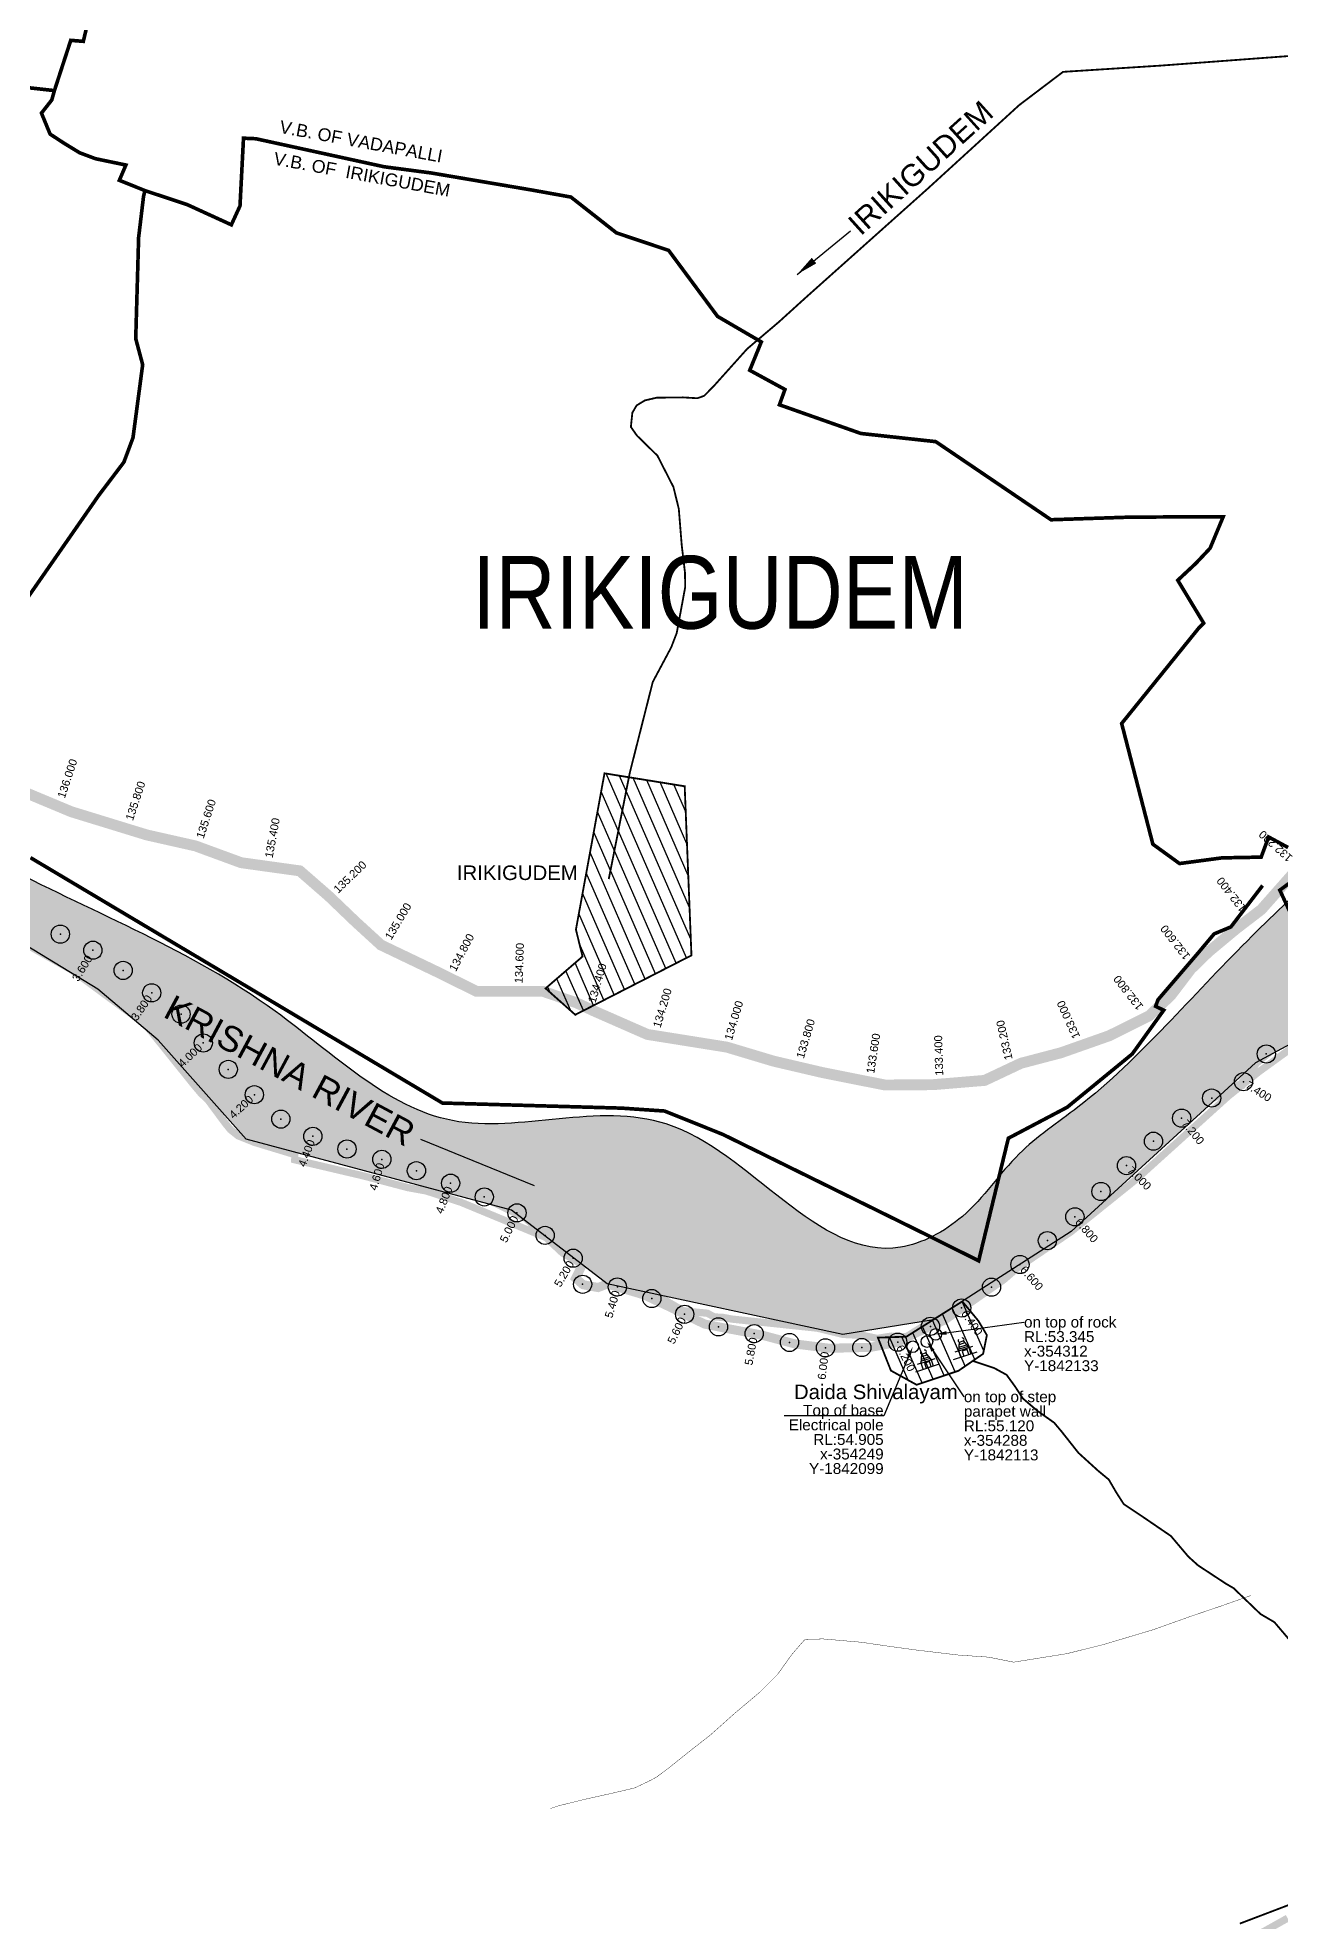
# Model space of a CAD drawing. Header units: millimetres. Extents: x 345922 to 402103, y 1833175 to 1858598.
# Drawn here: x 351844 to 355259, y 1840520 to 1845697 of the extents above; entities that cross this region are included whole.
import ezdxf
from ezdxf import colors
from ezdxf.entities.mleader import LeaderData, LeaderLine
from ezdxf.enums import TextEntityAlignment as Align
from ezdxf.math import Vec2, Vec3

# ---------------------------------------------------------------- set-up
doc = ezdxf.new("R2010")
doc.units = ezdxf.units.MM
doc.header["$PDMODE"] = 32
doc.header["$PDSIZE"] = 50
doc.linetypes.add('JIS_02_1.0', pattern=[2, 1, -1])
for name, color, linetype in [('BND', 160, 'Continuous'), ('FRL', 3, 'Continuous'), ('Plot', 7, 'Continuous'), ('points', 161, 'Continuous'), ('ROADS', 10, 'Continuous'), ('STREAM111', 4, 'Continuous'), ('TBM', 7, 'Continuous'), ('TEXT', 7, 'Continuous'), ('VILLAGE AREA', 44, 'Continuous'), ('VILLAGE NAMES', 7, 'Continuous')]:
    doc.layers.add(name, color=color, linetype=linetype)
doc.styles.add('FONT1', font='Arial')
doc.styles.get("Standard").update_dxf_attribs({"font": 'arial.ttf'})
doc.styles.add('style1', font='')
doc.styles.get('style1').set_extended_font_data('Bahnschrift Condensed')
doc.dimstyles.get("Standard").update_dxf_attribs({"dimtxt": 0.18, "dimasz": 0.18, "dimexe": 0.18, "dimexo": 0.0625, "dimgap": 0.09, "dimtad": 0, "dimtih": 1, "dimtoh": 1, "dimdec": 4, "dimzin": 0, "dimdsep": 46, "dimtxsty": 'Standard', "dimcen": 0.09, "dimadec": 0, "dimazin": 0, "dimtfac": 1, "dimtdec": 4, "dimtofl": 0, "dimtmove": 0, "dimatfit": 3, "dimfxl": 1, "dimtolj": 1, "dimtzin": 0, "dimarcsym": 0})
pattern_1 = [(113.5464313, (0, 0), (-29.1063882, -12.6838743), [])]

# ---------------------------------------------------------------- blocks, each defined once
blk = doc.blocks.new('bbb')
at = {"layer": 'Plot'}
for points in [[(6.392, 11.869), (6.705, 11.869)], [(6.491, 11.951), (6.437, 11.951)], [(6.491, 11.951), (6.534, 12.055), (6.582, 12.055), (6.623, 11.951)], [(6.491, 11.869), (6.491, 11.951), (6.623, 11.951), (6.623, 11.869)], [(6.615, 11.971), (6.499, 11.971)], [(6.509, 11.995), (6.606, 11.995)], [(6.523, 12.028), (6.593, 12.028)], [(6.623, 11.951), (6.677, 11.951)]]:
    blk.add_lwpolyline(points, dxfattribs=at)
blk.add_lwpolyline([(6.529, 11.869), (6.596, 11.869), (6.596, 11.936), (6.529, 11.936)], close=True, dxfattribs=at)
for centre, radius, start, end in [((6.58, 12.074), 0.0191, 276.859, 103.7821), ((6.54, 12.072), 0.0183, 106.7092, 250.8657)]:
    blk.add_arc(centre, radius, start, end, dxfattribs=at)

msp = doc.modelspace()

# ---------------------------------------------------------------- hatches: boundary and pattern name
at = {"layer": 'STREAM111'}
h = msp.add_hatch(dxfattribs=at)
h.set_pattern_fill('DASH,_O', color=4, scale=20, angle=45)
h.set_pattern_definition([(45, (0, 0), (7e-15, 89.8025612), [63.5, -63.5])])
edge = h.paths.add_edge_path()
edge.add_line((360312.4, 1845904.9), (360480.1, 1845907.5))
edge.add_line((360480.1, 1845907.5), (360557.2, 1845894.3))
edge.add_line((360557.2, 1845894.3), (360821, 1845809.2))
edge.add_line((360821, 1845809.2), (361124.9, 1845679.8))
edge.add_line((361124.9, 1845679.8), (361436.3, 1845577.4))
edge.add_line((361436.3, 1845577.4), (361695, 1845540.3))
edge.add_line((361695, 1845540.3), (361829.6, 1845532.7))
edge.add_line((361829.6, 1845532.7), (362216, 1845547.5))
edge.add_line((362216, 1845547.5), (362300.6, 1845547))
edge.add_line((362300.6, 1845547), (362320.4, 1845505.3))
edge.add_line((362320.4, 1845505.3), (362339.3, 1845504.7))
edge.add_line((362339.3, 1845504.7), (362352.2, 1845518.6))
edge.add_line((362352.2, 1845518.6), (362450.3, 1845520.1))
edge.add_line((362450.3, 1845520.1), (362712.6, 1845397.4))
edge.add_line((362712.6, 1845397.4), (363038.7, 1845362.4))
edge.add_line((363038.7, 1845362.4), (363526.7, 1845388.4))
edge.add_line((363526.7, 1845388.4), (364040.3, 1845531.1))
edge.add_line((364040.3, 1845531.1), (364255.8, 1845521))
edge.add_line((364255.8, 1845521), (364342.1, 1845671))
edge.add_line((364342.1, 1845671), (365004.6, 1846711.3))
edge.add_line((365004.6, 1846711.3), (365605.4, 1847420.4))
edge.add_line((365605.4, 1847420.4), (365918.3, 1847841.6))
edge.add_line((365918.3, 1847841.6), (365878.7, 1848090.8))
edge.add_line((365878.7, 1848090.8), (365924, 1848305))
edge.add_line((365924, 1848305), (366156.5, 1848619.5))
edge.add_line((366156.5, 1848619.5), (366280.2, 1848725.3))
edge.add_line((366280.2, 1848725.3), (366437.8, 1848794.5))
edge.add_line((366437.8, 1848794.5), (366629.9, 1848860.6))
edge.add_line((366629.9, 1848860.6), (366661.1, 1848902.5))
edge.add_line((366661.1, 1848902.5), (366851.1, 1849031))
edge.add_line((366851.1, 1849031), (367076, 1849132))
edge.add_line((367076, 1849132), (367572, 1849263.5))
edge.add_line((367572, 1849263.5), (367784.8, 1849294.3))
edge.add_line((367784.8, 1849294.3), (368319.3, 1849535.4))
edge.add_line((368319.3, 1849535.4), (368559.9, 1849652.3))
edge.add_line((368559.9, 1849652.3), (368808.4, 1849776.7))
edge.add_line((368808.4, 1849776.7), (369389.2, 1850008.7))
edge.add_line((369389.2, 1850008.7), (369588.7, 1850036.9))
edge.add_line((369588.7, 1850036.9), (369888.9, 1850054.2))
edge.add_line((369888.9, 1850054.2), (370056.2, 1850015.8))
edge.add_line((370056.2, 1850015.8), (370500.8, 1849986.4))
edge.add_line((370500.8, 1849986.4), (370760.6, 1849858.5))
edge.add_line((370760.6, 1849858.5), (370998.4, 1849726.3))
edge.add_line((370998.4, 1849726.3), (371143.5, 1849582))
edge.add_line((371143.5, 1849582), (371265.2, 1849377))
edge.add_line((371265.2, 1849377), (371303, 1849010.8))
edge.add_line((371303, 1849010.8), (371440.3, 1848548.1))
edge.add_line((371440.3, 1848548.1), (371518.2, 1848014))
edge.add_line((371518.2, 1848014), (371609.4, 1847658))
edge.add_line((371609.4, 1847658), (371832.6, 1847472.2))
edge.add_line((371832.6, 1847472.2), (372158.3, 1847071.2))
edge.add_line((372158.3, 1847071.2), (372338.4, 1846857.5))
edge.add_line((372338.4, 1846857.5), (372543.7, 1846547.9))
edge.add_line((372543.7, 1846547.9), (372690.6, 1846393.3))
edge.add_line((372690.6, 1846393.3), (373054, 1846066.4))
edge.add_line((373054, 1846066.4), (373259, 1845909.1))
edge.add_line((373259, 1845909.1), (373481, 1845784.8))
edge.add_line((373481, 1845784.8), (373756.3, 1845640.9))
edge.add_line((373756.3, 1845640.9), (373996.6, 1845568.4))
edge.add_line((373996.6, 1845568.4), (374200, 1845585.5))
edge.add_line((374200, 1845585.5), (374487.4, 1845634.4))
edge.add_line((374487.4, 1845634.4), (374726.7, 1845715.3))
edge.add_line((374726.7, 1845715.3), (375064.6, 1845862.9))
edge.add_line((375064.6, 1845862.9), (375537.5, 1845990.1))
edge.add_line((375537.5, 1845990.1), (375905.4, 1846141.8))
edge.add_line((375905.4, 1846141.8), (375577, 1846618.8))
edge.add_line((375577, 1846618.8), (375526.7, 1846545.7))
edge.add_line((375526.7, 1846545.7), (375428.1, 1846321.7))
edge.add_line((375428.1, 1846321.7), (375393.9, 1846260.6))
edge.add_line((375393.9, 1846260.6), (375319.8, 1846223.6))
edge.add_line((375319.8, 1846223.6), (375200.2, 1846158.1))
edge.add_line((375200.2, 1846158.1), (374896.2, 1846028.1))
edge.add_line((374896.2, 1846028.1), (374775.1, 1845992.5))
edge.add_line((374775.1, 1845992.5), (374659.8, 1845954.1))
edge.add_line((374659.8, 1845954.1), (374468.6, 1845908.4))
edge.add_line((374468.6, 1845908.4), (374304.7, 1845888.5))
edge.add_line((374304.7, 1845888.5), (374162.3, 1845877.1))
edge.add_line((374162.3, 1845877.1), (373881.3, 1845912.8))
edge.add_line((373881.3, 1845912.8), (373777.3, 1845949.8))
edge.add_line((373777.3, 1845949.8), (373681.8, 1846023.8))
edge.add_line((373681.8, 1846023.8), (373544.8, 1846193.8))
edge.add_line((373544.8, 1846193.8), (373472.2, 1846297.7))
edge.add_line((373472.2, 1846297.7), (373393.8, 1846394.5))
edge.add_line((373393.8, 1846394.5), (373284.1, 1846492.6))
edge.add_line((373284.1, 1846492.6), (373009.7, 1846804.4))
edge.add_line((373009.7, 1846804.4), (372901.1, 1846958.2))
edge.add_line((372901.1, 1846958.2), (372766.8, 1847192.8))
edge.add_line((372766.8, 1847192.8), (372656.1, 1847372.7))
edge.add_line((372656.1, 1847372.7), (372613, 1847438))
edge.add_line((372613, 1847438), (372539.3, 1847503.3))
edge.add_line((372539.3, 1847503.3), (372387.6, 1847604.7))
edge.add_line((372387.6, 1847604.7), (372217.7, 1847744.1))
edge.add_line((372217.7, 1847744.1), (372034, 1847883.4))
edge.add_line((372034, 1847883.4), (371929.6, 1847980.7))
edge.add_line((371929.6, 1847980.7), (371828.7, 1848173.2))
edge.add_line((371828.7, 1848173.2), (371715.3, 1848396.9))
edge.add_line((371715.3, 1848396.9), (371643.8, 1848678.5))
edge.add_line((371643.8, 1848678.5), (371591.1, 1848840))
edge.add_line((371591.1, 1848840), (371456.5, 1849263.5))
edge.add_line((371456.5, 1849263.5), (371414.2, 1849498.9))
edge.add_line((371414.2, 1849498.9), (371312, 1849769.7))
edge.add_line((371312, 1849769.7), (371239, 1849918.9))
edge.add_line((371239, 1849918.9), (371024.5, 1850114.1))
edge.add_line((371024.5, 1850114.1), (370792.3, 1850318.7))
edge.add_line((370792.3, 1850318.7), (370617, 1850424.1))
edge.add_line((370617, 1850424.1), (370453.2, 1850451.6))
edge.add_line((370453.2, 1850451.6), (370045.9, 1850438.7))
edge.add_line((370045.9, 1850438.7), (369901.1, 1850435.9))
edge.add_line((369901.1, 1850435.9), (369863.2, 1850432))
edge.add_line((369863.2, 1850432), (369636.1, 1850417.2))
edge.add_line((369636.1, 1850417.2), (369473.7, 1850396.9))
edge.add_line((369473.7, 1850396.9), (369263.9, 1850383.4))
edge.add_line((369263.9, 1850383.4), (369125.1, 1850352.9))
edge.add_line((369125.1, 1850352.9), (368996.5, 1850292.1))
edge.add_line((368996.5, 1850292.1), (368861.2, 1850204.2))
edge.add_line((368861.2, 1850204.2), (368671.7, 1850102.8))
edge.add_line((368671.7, 1850102.8), (368448.3, 1850018.3))
edge.add_line((368448.3, 1850018.3), (368272.4, 1849913.5))
edge.add_line((368272.4, 1849913.5), (368004.2, 1849827.1))
edge.add_line((368004.2, 1849827.1), (367788.8, 1849714.8))
edge.add_line((367788.8, 1849714.8), (367519.3, 1849605.2))
edge.add_line((367519.3, 1849605.2), (367186.6, 1849449))
edge.add_line((367186.6, 1849449), (366786.7, 1849232))
edge.add_line((366786.7, 1849232), (366520.6, 1849095.8))
edge.add_line((366520.6, 1849095.8), (366203.8, 1848968.1))
edge.add_line((366203.8, 1848968.1), (366030.8, 1848868.4))
edge.add_line((366030.8, 1848868.4), (365841.2, 1848735.4))
edge.add_line((365841.2, 1848735.4), (365673, 1848657.9))
edge.add_arc((365678.8, 1848638.8), 20, 106.8474, 172.1337)
edge.add_arc((366210.4, 1848161.8), 730.8, 138.9743, 154.1147)
edge.add_line((365552.9, 1848480.9), (365495.4, 1848364.8))
edge.add_arc((365995.6, 1848175.1), 535, 159.2374, 179.5382)
edge.add_line((365460.7, 1848179.4), (365365.8, 1848042.3))
edge.add_line((365365.8, 1848042.3), (365228.7, 1847989.9))
edge.add_line((365228.7, 1847989.9), (365128.7, 1847897.9))
edge.add_line((365128.7, 1847897.9), (364872.5, 1847479.8))
edge.add_spline(control_points=[(364872.5, 1847479.8), (364751.5, 1847238.1), (364508.2, 1846751.8), (364198.4, 1846147.9), (363744.8, 1845891.7), (363315.2, 1845910.5), (362809.7, 1845812), (362342.9, 1846131.5), (361754.6, 1846130), (361221.5, 1846087.1), (360745.8, 1846143.6), (360403.7, 1846216.2), (360146.2, 1846435.8), (359817, 1846535.7), (359424, 1846595.5), (359070.8, 1846351.3), (358733.8, 1846232.3), (358457.7, 1845994.9), (358118.2, 1845832.2), (357705.8, 1845724.4), (357317.7, 1845758.8), (357023.9, 1845510.6), (356849.3, 1845128.2), (356580, 1844792.4), (356446, 1844297.4), (356030.9, 1843955.3), (355574.1, 1843591.3), (355217, 1843272.9), (354944.6, 1842979.2), (354741.7, 1842776.2), (354523.6, 1842634), (354411.3, 1842454.7), (354037.5, 1842257.1), (353652.6, 1842879.1), (352957.2, 1842601.1), (352440.3, 1843123.6), (351871, 1843339), (351505.9, 1843559), (351379.9, 1843635)], knot_values=[0, 0, 0, 0, 816.927526, 1643.761803, 1962.087642, 2311.263035, 2917.580945, 3432.028985, 3904.205199, 4642.49363, 5040.443251, 5342.292141, 5671.412453, 6026.576286, 6370.093912, 6811.380667, 7250.662048, 7436.99095, 7895.132819, 8364.635402, 8711.468131, 9007.199942, 9440.815909, 9972.938838, 10276.359737, 10947.391125, 11503.408839, 12052.094683, 12374.742608, 12705.71871, 12912.047162, 13143.644243, 13334.200632, 14061.252952, 14648.51574, 15221.119517, 16056.071013, 16495.766696, 16495.766696, 16495.766696, 16495.766696], degree=3, periodic=0)
edge.add_line((351379.9, 1843635), (351106.5, 1843677.9))
edge.add_line((351106.5, 1843677.9), (350518.1, 1843637.9))
edge.add_line((350518.1, 1843637.9), (349724.7, 1843369))
edge.add_line((349724.7, 1843369), (349436.5, 1843040.9))
edge.add_line((349436.5, 1843040.9), (349048.2, 1842444.9))
edge.add_line((349048.2, 1842444.9), (348671.9, 1842188.8))
edge.add_line((348671.9, 1842188.8), (348888.3, 1841967.1))
edge.add_line((348888.3, 1841967.1), (349205.6, 1842299.6))
edge.add_line((349205.6, 1842299.6), (349306, 1842415.8))
edge.add_line((349306, 1842415.8), (349375, 1842547))
edge.add_line((349375, 1842547), (349580.2, 1842817.4))
edge.add_line((349580.2, 1842817.4), (349946.5, 1843185.7))
edge.add_line((349946.5, 1843185.7), (350272.4, 1843335.3))
edge.add_line((350272.4, 1843335.3), (350789.1, 1843428))
edge.add_line((350789.1, 1843428), (350998.9, 1843450.7))
edge.add_line((350998.9, 1843450.7), (351278.4, 1843398.7))
edge.add_line((351278.4, 1843398.7), (351614, 1843322.1))
edge.add_line((351614, 1843322.1), (352008.9, 1843081.7))
edge.add_line((352008.9, 1843081.7), (352174.8, 1842941.3))
edge.add_line((352174.8, 1842941.3), (352417, 1842669.9))
edge.add_line((352417, 1842669.9), (353146.2, 1842474.1))
edge.add_line((353146.2, 1842474.1), (353409.4, 1842271.6))
edge.add_line((353409.4, 1842271.6), (354057, 1842133))
edge.add_line((354057, 1842133), (354305.9, 1842172.8))
edge.add_line((354305.9, 1842172.8), (354684.2, 1842415.5))
edge.add_line((354684.2, 1842415.5), (355191.1, 1842879.5))
edge.add_line((355191.1, 1842879.5), (355737, 1843173.6))
edge.add_line((355737, 1843173.6), (356070, 1843283.5))
edge.add_line((356070, 1843283.5), (356311.5, 1843442.1))
edge.add_line((356311.5, 1843442.1), (356569.1, 1843861.7))
edge.add_line((356569.1, 1843861.7), (356851.2, 1844266.5))
edge.add_line((356851.2, 1844266.5), (357016.9, 1844488.8))
edge.add_line((357016.9, 1844488.8), (357044.6, 1844633.6))
edge.add_line((357044.6, 1844633.6), (357119.9, 1844730.1))
edge.add_line((357119.9, 1844730.1), (357281.4, 1844886.2))
edge.add_line((357281.4, 1844886.2), (357507.2, 1845123.6))
edge.add_line((357507.2, 1845123.6), (357846, 1845373.9))
edge.add_line((357846, 1845373.9), (358539.6, 1845695.9))
edge.add_line((358539.6, 1845695.9), (358987.5, 1845842.6))
edge.add_line((358987.5, 1845842.6), (359498.8, 1845883.5))
edge.add_line((359498.8, 1845883.5), (360096, 1845862))
edge.add_line((360096, 1845862), (360175.6, 1845873.5))
edge.add_line((360175.6, 1845873.5), (360312.4, 1845904.9))
at = {"layer": 'VILLAGE AREA'}
h = msp.add_hatch(dxfattribs=at)
h.set_pattern_fill('ANSI31,_O', color=256, scale=10, angle=68.5464)
h.set_pattern_definition(pattern_1)
h.paths.add_polyline_path([(353401.7, 1843675.2), (353622.1, 1843639.6), (353640.7, 1843174.8), (353321.4, 1843011.5), (353239.7, 1843084), (353341.3, 1843171.6), (353323.2, 1843245.7)])
h = msp.add_hatch(dxfattribs=at)
h.set_pattern_fill('ANSI31,_O', color=256, scale=10, angle=68.5464)
h.set_pattern_definition(pattern_1)
h.paths.add_polyline_path([(354153.1, 1842124), (354188.9, 1842033.4), (354259.5, 1841994.4), (354374.5, 1842032.9), (354442.3, 1842079.5), (354452.6, 1842131), (354429.3, 1842170.1), (354385.1, 1842223.6), (354231.5, 1842126.7)])

# ---------------------------------------------------------------- linework, layer by layer
at = {"layer": 'BND', "linetype": 'JIS_02_1.0', "lineweight": 30, "ltscale": 50}
for points, const_width in [([(351774.2, 1845564.6), (351889.8, 1845551.8), (351934.7, 1845689.9), (351969.3, 1845687.2), (351997, 1845805.7)], 10), ([(355280.6, 1843471.2), (355227, 1843500.2), (355206.5, 1843444.8), (355099.2, 1843442.8), (354982.1, 1843427.2), (354908.9, 1843480.3), (354823.1, 1843812.1), (355034.5, 1844073.8), (355048.5, 1844088.1), (354977.3, 1844205.8), (355027, 1844252.3), (355066.1, 1844293.8), (355102.2, 1844380.5), (354847.1, 1844379.4), (354628.9, 1844372.2), (354312.1, 1844586.9), (354106.5, 1844609.3), (353882.5, 1844688.2), (353897.7, 1844730.3), (353800.9, 1844783.1), (353832.7, 1844861), (353712.4, 1844931.2), (353578, 1845112.6), (353434.6, 1845160.7), (353309.3, 1845259.2), (353199.7, 1845278.9), (352924.7, 1845325.5), (352796.3, 1845342.4), (352443.4, 1845419.5), (352409.5, 1845421), (352399.9, 1845234.9), (352376.1, 1845182.9), (352254.8, 1845238.4), (352138.6, 1845277), (352068.3, 1845305.2), (352086.3, 1845347.2), (352002.7, 1845364.6), (351959.1, 1845381), (351917.3, 1845406.5), (351878, 1845432.2), (351854.2, 1845489.9), (351882.6, 1845526.1), (351889.8, 1845551.8)], 10), ([(351651.7, 1843921.1), (352011.8, 1844439.4), (352080.8, 1844530.5), (352105.8, 1844597.7), (352132.4, 1844798.4), (352113.3, 1844870), (352121.3, 1845148.3), (352134.7, 1845260.4), (352138.6, 1845277)], 10), ([(355210.4, 1843366.7), (355123.3, 1843253), (355077.2, 1843233.8), (355033, 1843181.2), (354922.9, 1843052.7), (354916.5, 1843034.8), (354938.6, 1843023.9), (354852.2, 1842903.8), (354673.4, 1842757.3), (354511.7, 1842672.1), (354430.1, 1842335.4), (354247.4, 1842426.3), (353727.3, 1842682.5), (353566.8, 1842746.9), (353448, 1842754.9), (352956.2, 1842768.9), (351824.1, 1843443.3)], 10), ([(355290, 1843284.6), (355257.8, 1843354), (355342, 1843415.9)], 10), ([(351697.1, 1843270.4), (351938.2, 1843133.9), (352139.6, 1842985.3), (352273.1, 1842818.9), (352279.5, 1842811.3), (352293.9, 1842794.3), (352311.2, 1842778.4), (352360.6, 1842711.8), (352373.9, 1842695.5), (352394.8, 1842678.9), (352439.3, 1842660.9), (352550.6, 1842627.1), (352550.5, 1842612.9), (352738.8, 1842568.7), (352861.2, 1842536.4), (352912, 1842527.2), (353006.5, 1842496.4), (353297.1, 1842376.1), (353351.1, 1842345.2), (353381.1, 1842334.1), (353428.2, 1842305.4), (353487.3, 1842283.3), (353484.3, 1842273.6), (353537.6, 1842244.8), (353618.8, 1842197.6), (353684.5, 1842191.1), (353703.6, 1842180.8), (353726.5, 1842179.8), (353751.4, 1842175.1), (353751.4, 1842175.1), (353953.7, 1842153.6), (353986.8, 1842150.1), (354057, 1842133), (354113, 1842130), (354151.1, 1842121.9), (354190, 1842128.2), (354231.5, 1842126.7), (354541.5, 1842318.7), (354684.2, 1842415.5), (354864.7, 1842560.7), (355116, 1842787.8), (355199.8, 1842854.7), (355336.2, 1842953.6)], 20), ([(355279.2, 1840528.3), (355086.4, 1840420.3)], 20)]:
    msp.add_lwpolyline(points, dxfattribs=dict(at, const_width=const_width))
at = {"layer": 'FRL', "color": 84, "const_width": 30}
msp.add_lwpolyline([(355295.1, 1843400.4), (355207.1, 1843300.9), (355137.1, 1843247.1), (355061.8, 1843184.5), (355013.1, 1843137), (354957.8, 1843064.3), (354898.6, 1843008.4), (354788.7, 1842953.8), (354656.3, 1842907.1), (354546.3, 1842878.2), (354446.5, 1842831.1), (354305.1, 1842819.4), (354172.7, 1842818.4), (353999.6, 1842852.9), (353866.6, 1842884), (353737.8, 1842922.6), (353519.5, 1842957.5), (353375.5, 1843020.7), (353324, 1843044.6), (353232.8, 1843075.9), (353049.8, 1843076), (352947, 1843126.9), (352787.2, 1843203.4), (352717.1, 1843267.5), (352644.6, 1843337), (352564.2, 1843407.1), (352403.2, 1843429.5), (352277.6, 1843475.6), (352143.8, 1843505.8), (351936.2, 1843569.6), (351568.5, 1843723.3)], dxfattribs=at)
at = {"layer": 'FRL', "color": 84}
for points in [[(355295.1, 1843400.4, 30, 30, 0), (355207.1, 1843300.9, 30, 30, 0), (355137.1, 1843247.1, 30, 30, 0), (355061.8, 1843184.5, 30, 30, 0), (355013.1, 1843137, 30, 30, 0), (354957.8, 1843064.3, 30, 30, 0), (354898.6, 1843008.4, 30, 30, 0), (354788.7, 1842953.8, 30, 30, 0), (354656.3, 1842907.1, 30, 30, 0), (354546.3, 1842878.2, 30, 30, 0), (354446.5, 1842831.1, 30, 30, 0), (354305.1, 1842819.4, 30, 30, 0), (354172.7, 1842818.4, 30, 30, 0), (353999.6, 1842852.9, 30, 30, 0), (353866.6, 1842884, 30, 30, 0), (353737.8, 1842922.6, 30, 30, 0), (353519.5, 1842957.5, 30, 30, 0), (353375.5, 1843020.7, 30, 30, 0), (353324, 1843044.6, 30, 30, 0), (353232.8, 1843075.9, 30, 30, 0), (353049.8, 1843076, 30, 30, 0), (352947, 1843126.9, 30, 30, 0), (352787.2, 1843203.4, 30, 30, 0), (352717.1, 1843267.5, 30, 30, 0), (352644.6, 1843337, 30, 30, 0), (352564.2, 1843407.1, 30, 30, 0), (352403.2, 1843429.5, 30, 30, 0), (352277.6, 1843475.6, 30, 30, 0), (352143.8, 1843505.8, 30, 30, 0), (351936.2, 1843569.6, 30, 30, 0), (351568.5, 1843723.3, 0, 0, 0)], [(351801.2, 1843277.6, 25, 25, 0), (351962.1, 1843209.4, 25, 25, 0), (352052.3, 1843154.3, 25, 25, 0), (352152.5, 1843075, 25, 25, 0), (352233.4, 1843019.3, 25, 25, 0), (352288.3, 1842945.2, 25, 25, 0), (352367.3, 1842861.7, 25, 25, 0), (352435.7, 1842795.6, 25, 25, 0), (352488.7, 1842738.3, 25, 25, 0), (352583.2, 1842683.8, 25, 25, 0), (352688.1, 1842644.2, 25, 25, 0), (352831.5, 1842601.8, 25, 25, 0), (352954.1, 1842558.2, 25, 25, 0), (353058.5, 1842517, 25, 25, 0), (353185.1, 1842455.2, 25, 25, 0), (353288.3, 1842358.3, 25, 25, 0), (353342.2, 1842326.7, 25, 25, 0), (353322.5, 1842287.3, 25, 25, 0), (353343, 1842269.5, 25, 25, 0), (353384.1, 1842261.7, 25, 25, 0), (353409.4, 1842271.6, 25, 25, 0), (353510.6, 1842241.5, 25, 25, 0), (353590.2, 1842204, 25, 25, 0), (353676.3, 1842161.5, 25, 25, 0), (353728.6, 1842151, 25, 25, 0), (353832.5, 1842131.5, 25, 25, 0), (353924.9, 1842106.8, 25, 25, 0), (354019.2, 1842094.8, 25, 25, 0), (354132.4, 1842097.3, 25, 25, 0), (354206.2, 1842111.1, 25, 25, 0), (354261, 1842138.7, 25, 25, 0), (354334.7, 1842171.7, 25, 25, 0), (354498.1, 1842285.7, 25, 25, 0), (354716.6, 1842475.2, 25, 25, 0), (354869, 1842630, 25, 25, 0), (355027.7, 1842759.9, 25, 25, 0), (355117.5, 1842807.5, 25, 25, 0), (355152.6, 1842819, 25, 25, 0), (355191.1, 1842879.5, 25, 25, 0), (355300.6, 1842969.8, 25, 25, 0)]]:
    msp.add_lwpolyline(points, format="xyseb", dxfattribs=at)
at = {"layer": 'points'}
for p in [(351906.2, 1843233.1), (351995.6, 1843188.9), (352078.7, 1843133.4), (352157.3, 1843071.7), (352237.9, 1843013.2), (352298.9, 1842934), (352367.6, 1842861.4), (355220.6, 1842903.8), (355157.9, 1842827.4), (352439.3, 1842791.7), (355070.5, 1842782.6), (352512.3, 1842724.7), (354987.9, 1842727.3), (352600.2, 1842677.4), (354910.5, 1842663.9), (352693.9, 1842642.5), (352789.8, 1842614.1), (352884.8, 1842582.8), (352978.7, 1842548.5), (354836.4, 1842596.9), (353071.2, 1842510.8), (354766.3, 1842525.7), (353161.1, 1842466.9), (354694.6, 1842456.1), (353238.5, 1842405), (353315.7, 1842342.3), (354619, 1842390.6), (354543.5, 1842325), (353341.5, 1842270.8), (353437.2, 1842263.3), (354465.3, 1842262.8), (353531.8, 1842231.5), (353622, 1842188.3), (354383.3, 1842205.6), (353715, 1842153.7), (353813.2, 1842135.1), (354297.5, 1842155.1), (353910.2, 1842110.8), (354009, 1842096.1), (354108.9, 1842096.8), (354207.5, 1842111.7)]:
    msp.add_point(p, dxfattribs=at)
at = {"layer": 'ROADS'}
for points, const_width in [([(355345.7, 1845651.5), (354930.3, 1845620.5), (354662, 1845603.3), (354541.2, 1845511.7), (354290.4, 1845282.6), (353955.6, 1844983.6), (353880.4, 1844915.4), (353793.8, 1844841.9), (353701.5, 1844739), (353675.7, 1844712.8), (353657, 1844706.2), (353618.2, 1844708.5), (353544.9, 1844707.7), (353512.7, 1844700.2), (353490, 1844686.4), (353478.3, 1844666.5), (353474.2, 1844627.3), (353490.8, 1844603.6), (353547.1, 1844548.4), (353591.1, 1844462.4), (353605.9, 1844402.2), (353614, 1844301.9), (353622.8, 1844227.7), (353623.6, 1844187.5), (353600.3, 1844061.1), (353585.2, 1844021.7), (353534.4, 1843926.4), (353471.3, 1843677.1), (353413.4, 1843384.3)], 5), ([(354414, 1842060), (354472.6, 1842040.5), (354506.8, 1842021.8), (354530.9, 1841988.6), (354551.2, 1841957.2), (354591.1, 1841923.1), (354637.7, 1841890.1), (354658.4, 1841865.4), (354704.2, 1841807.4), (354758.3, 1841758.2), (354787.8, 1841733.8), (354808.3, 1841698.5), (354828.9, 1841666.4), (354877.1, 1841634.3), (354958.4, 1841578.8), (355006.4, 1841522.1), (355033.1, 1841498), (355109.9, 1841447.5), (355130.6, 1841435.5), (355204.8, 1841364.2), (355242.8, 1841342), (355303.1, 1841271.2)], 5), ([(355178.6, 1841415.4), (355105.9, 1841389.6), (355015.6, 1841358.9), (354909.4, 1841321.1), (354773.5, 1841280.5), (354672.6, 1841255.4), (354526.1, 1841232), (354457.3, 1841245.8), (354374, 1841251.6), (354258.4, 1841265.4), (354185.2, 1841275.4), (354107, 1841286.8), (354002.1, 1841295.9), (353952.6, 1841294.6), (353917.3, 1841254.1), (353876.8, 1841197.5), (353827.9, 1841148.9), (353760.6, 1841092.3), (353692.7, 1841031.8), (353637.1, 1840988.3), (353584.4, 1840946), (353544.9, 1840916.2), (353522.3, 1840904.1), (353484.2, 1840886.2), (353417, 1840870.4), (353347.7, 1840855.1), (353304.1, 1840844.2), (353278, 1840837.9), (353253.7, 1840830)], 1), ([(355294.2, 1840569.1), (355147.9, 1840513.4)], 5)]:
    msp.add_lwpolyline(points, dxfattribs=dict(at, const_width=const_width))
at = {"layer": 'STREAM111', "color": 4}
msp.add_lwpolyline([(358539.6, 1845695.9), (357846, 1845373.9), (357507.2, 1845123.6), (357281.4, 1844886.2), (357119.9, 1844730.1), (357044.6, 1844633.6), (357016.9, 1844488.8), (356851.2, 1844266.5), (356569.1, 1843861.7), (356311.5, 1843442.1), (356070, 1843283.5), (355737, 1843173.6), (355191.1, 1842879.5), (354684.2, 1842415.5), (354305.9, 1842172.8), (354057, 1842133), (353409.4, 1842271.6), (353146.2, 1842474.1), (352417, 1842669.9), (352174.8, 1842941.3), (352008.9, 1843081.7), (351614, 1843322.1)], dxfattribs=at)
msp.add_spline([(364872.5, 1847479.8), (364505.7, 1846749.9), (364031.1, 1846072.8), (363749.1, 1845925.2), (363401.1, 1845896.3), (362794.8, 1845893.6), (362317.7, 1846086), (361847.1, 1846125.5), (361109, 1846109.7), (360713.6, 1846154.4), (360423.1, 1846236.3), (360143.6, 1846410.2), (359808.8, 1846528.7), (359466.1, 1846552.4), (359064.2, 1846370.3), (358672.8, 1846170.9), (358524.2, 1846058.4), (358117.4, 1845847.8), (357659.2, 1845745.2), (357314.1, 1845711.4), (357077.6, 1845533.7), (356848.6, 1845165.6), (356573.2, 1844710.2), (356461.5, 1844428.1), (356004.9, 1843936.4), (355574.2, 1843584.7), (355168.6, 1843215.2), (354945, 1842982.5), (354702.6, 1842757.2), (354541, 1842628.9), (354385.4, 1842457.4), (354214.8, 1842372.5), (353571.5, 1842711.4), (352984.3, 1842720.6), (352496.8, 1843021), (351761.1, 1843415.7), (351379.9, 1843635)], degree=3, dxfattribs=at)
at = {"layer": 'TBM', "linetype": 'Continuous'}
for centre in [(354249, 1842099, 54.9), (354288, 1842113, 55.1), (354312, 1842133, 53.3)]:
    msp.add_circle(centre, 15.9, dxfattribs=at)
at = {"layer": 'VILLAGE AREA', "const_width": 5}
for points in [[(353401.7, 1843675.2), (353622.1, 1843639.6), (353640.7, 1843174.8), (353321.4, 1843011.5), (353239.7, 1843084), (353341.3, 1843171.6), (353323.2, 1843245.7), (353401.7, 1843675.2)], [(354153.1, 1842124), (354188.9, 1842033.4), (354259.5, 1841994.4), (354374.5, 1842032.9), (354442.3, 1842079.5), (354452.6, 1842131), (354429.3, 1842170.1), (354385.1, 1842223.6), (354231.5, 1842126.7), (354153.1, 1842124)]]:
    msp.add_lwpolyline(points, dxfattribs=at)

# ---------------------------------------------------------------- block references
at = {"layer": 'Plot', "xscale": 218.393666922118, "yscale": 218.3936669221148, "zscale": 218.3936669221164, "rotation": 18.37535767775559}
for p in [(353853.3, 1839163.6), (353749.8, 1839130.4)]:
    msp.add_blockref('bbb', p, dxfattribs=at)

# ---------------------------------------------------------------- texts
at = {"layer": 'points', "color": 1, "style": 'FONT1'}
for s, rotation, p in [('136.000', 71.6861, (351918.3, 1843604.8)), ('135.800', 71.6861, (352105.5, 1843543.5)), ('135.600', 71.6861, (352299.6, 1843494)), ('135.400', 79.5488, (352489.5, 1843441.1)), ('132.200', 137.9688, (355294.8, 1843445.8)), ('135.200', 43.9354, (352669.8, 1843344)), ('132.400', 127.8436, (355167.6, 1843304.7)), ('135.000', 59.1781, (352815.5, 1843215.3)), ('132.600', 127.8436, (355013.1, 1843173.1)), ('134.800', 62.3089, (352993, 1843128.5)), ('134.600', 88.0816, (353176.7, 1843097.7)), ('134.400', 73.5086, (353376.7, 1843042.4)), ('132.800', 127.8436, (354884, 1843034.9)), ('134.200', 73.5086, (353555.5, 1842973.9)), ('134.000', 73.5086, (353751.9, 1842939.5)), ('133.000', 114.1961, (354709.5, 1842951.8)), ('133.800', 73.5086, (353949.3, 1842889.5)), ('133.200', 102.7342, (354523.6, 1842890.1)), ('133.600', 81.2898, (354142.9, 1842848.7)), ('133.400', 91.6279, (354332.8, 1842844.3))]:
    msp.add_text(s, height=22, rotation=rotation, dxfattribs=at).set_placement(p)
at = {"layer": 'points', "color": 1}
for s, rotation, p in [('3.600', 58.5726, (351986.3, 1843172.3)), ('3.800', 55.4727, (352151.1, 1843062.6)), ('4.000', 43.4129, (352290.9, 1842926.4)), ('4.200', 42.7897, (352431.2, 1842784.2)), ('4.400', 69.3173, (352596.3, 1842667.1)), ('4.600', 73.5081, (352786.7, 1842603.6)), ('4.800', 68.4775, (352974.6, 1842538.2)), ('5.000', 63.9646, (353156.3, 1842457)), ('5.200', 59.6087, (353310.1, 1842332.8)), ('5.400', 73.4331, (353434.1, 1842252.8)), ('5.600', 63.7686, (353617.1, 1842178.4)), ('5.800', 79.4173, (353811.2, 1842124.3)), ('6.000', 82.7535, (354007.6, 1842085.2))]:
    msp.add_text(s, height=22, rotation=rotation, dxfattribs=at).set_placement(p, align=Align.MIDDLE_RIGHT)
for s, rotation, p in [('7.400', 327.4888, (355167.2, 1842821.5)), ('7.200', 309.302, (354994.8, 1842718.8)), ('7.000', 315.4462, (354844.3, 1842589.2)), ('6.800', 310.9305, (354701.8, 1842447.8)), ('6.600', 310.9305, (354550.7, 1842316.7)), ('6.400', 304.9112, (354389.6, 1842196.6)), ('6.200', 296.7582, (354212.4, 1842101.9))]:
    msp.add_text(s, height=22, rotation=rotation, dxfattribs=at).set_placement(p, align=Align.MIDDLE_LEFT)
at = {"layer": 'ROADS', "insert": (354065.3, 1845195.1), "char_height": 60, "width": 456.589, "attachment_point": 1, "rotation": 42.0569}
msp.add_mtext('IRIKIGUDEM', dxfattribs=at)
at = {"layer": 'STREAM111', "color": 4}
msp.add_text('KRISHNA RIVER', height=70, rotation=331.7627, dxfattribs=at).set_placement((352185.4, 1843007.4))
at = {"layer": 'TEXT', "color": 6}
for s, p in [('V.B. OF VADAPALLI', (352506.3, 1845435.9)), ('V.B. OF  IRIKIGUDEM', (352490.2, 1845348.8))]:
    msp.add_text(s, height=35, rotation=349.5679, dxfattribs=at).set_placement(p)
at = {"layer": 'VILLAGE AREA'}
msp.add_text('Daida Shivalayam', height=40, dxfattribs=at).set_placement((353922.4, 1841955))
at = {"layer": 'VILLAGE AREA', "insert": (352980.5, 1843421.9), "char_height": 40, "width": 347.722, "attachment_point": 1}
msp.add_mtext(' IRIKIGUDEM', dxfattribs=at)
at = {"layer": 'VILLAGE NAMES', "color": 0, "style": 'style1'}
msp.add_text(' IRIKIGUDEM ', height=200, dxfattribs=at).set_placement((352974.7, 1844072.7))

# ---------------------------------------------------------------- leaders
at = {"layer": 'ROADS'}
msp.add_leader([(353931.1, 1845046.6), (354078.2, 1845166.8)], dimstyle='Standard', override={"dimasz": 60}, dxfattribs=at)
at = {"layer": 'STREAM111', "color": 4}
msp.add_leader([(353209.2, 1842541.2), (352896.8, 1842669)], dimstyle='Standard', override={"dimasz": 150}, dxfattribs=at)
at = {"layer": 'TBM', "linetype": 'Continuous'}
ml = msp.add_multileader_mtext('Standard', dxfattribs=at)
ml.set_content('\\pxsm0.8,ql;on top of rock\\PRL:53.345\\Px-354312\\PY-1842133', color=256, style='FONT1')
ml.set_leader_properties()
ml.build(insert=Vec2(0, 0))
ml.multileader.update_dxf_attribs({"text_right_attachment_type": 6, "dogleg_length": 0.36, "arrow_head_size": 30})
ctx = ml.context
ctx.base_point, ctx.char_height, ctx.arrow_head_size, ctx.landing_gap_size, ctx.plane_origin = Vec3(354554.7, 1842166.7, 53.3), 30, 30, 0.09, Vec3(354312, 1842133, 53.3)
ctx.right_attachment = 6
notes = []
notes.append((ctx, [(1, (1, 1, 0), (354554.4, 1842166.7, 53.3), (1, 0), 0.36, [(0, [(354312, 1842133, 53.3)], 0, [])])]))
ctx.mtext.insert, ctx.mtext.flow_direction = Vec3(354554.8, 1842181.9, 53.3), 5
ml = msp.add_multileader_mtext('Standard', dxfattribs=at)
ml.set_content('\\pxsm0.8,ql;on top of step\\Pparapet wall\\PRL:55.120\\Px-354288\\PY-1842113', color=256, style='FONT1')
ml.set_leader_properties()
ml.build(insert=Vec2(0, 0))
ml.multileader.update_dxf_attribs({"text_right_attachment_type": 6, "dogleg_length": 0.36, "arrow_head_size": 30})
ctx = ml.context
ctx.base_point, ctx.char_height, ctx.arrow_head_size, ctx.landing_gap_size, ctx.plane_origin = Vec3(354389.3, 1841961.4, 55.1), 30, 30, 0.09, Vec3(354288, 1842113, 55.1)
ctx.right_attachment = 6
notes.append((ctx, [(1, (1, 1, 0), (354388.9, 1841961.4, 55.1), (1, 0), 0.36, [(0, [(354288, 1842113, 55.1)], 0, [])])]))
ctx.mtext.insert, ctx.mtext.flow_direction = Vec3(354389.4, 1841976.7, 55.1), 5
ml = msp.add_multileader_mtext('Standard', dxfattribs=at)
ml.set_content('\\pxsm0.8,qr;Top of base \\PElectrical pole\\PRL:54.905\\Px-354249\\PY-1842099', color=256, style='FONT1')
ml.set_leader_properties()
ml.build(insert=Vec2(0, 0))
ml.multileader.update_dxf_attribs({"text_right_attachment_type": 6, "dogleg_length": 0.36, "arrow_head_size": 30})
ctx = ml.context
ctx.base_point, ctx.char_height, ctx.arrow_head_size, ctx.landing_gap_size, ctx.plane_origin = Vec3(353913, 1841923.9, 54.9), 30, 30, 0.09, Vec3(354249, 1842099, 54.9)
ctx.right_attachment, ctx.text_align_type = 6, 2
notes.append((ctx, [(0, (1, 1, 0), (354169.4, 1841908.7, 54.9), (-1, 0), 0.36, [(0, [(354249, 1842099, 54.9)], 0, [])])]))
ctx.mtext.insert, ctx.mtext.alignment, ctx.mtext.flow_direction = Vec3(354168.9, 1841939.2, 54.9), 3, 5
for ctx, leaders in notes:
    for number, flags, end, landing, length, lines in leaders:
        leader = LeaderData()
        leader.index, (leader.has_last_leader_line, leader.has_dogleg_vector, leader.attachment_direction) = number, flags
        leader.last_leader_point, leader.dogleg_vector, leader.dogleg_length = Vec3(end), Vec3(landing), length
        for number, points, colour, breaks in lines:
            line = LeaderLine()
            line.index, line.vertices, line.color, line.breaks = number, Vec3.list(points), colors.encode_raw_color(colour), breaks
            leader.lines.append(line)
        ctx.leaders.append(leader)

doc.saveas('drawing.dxf')
